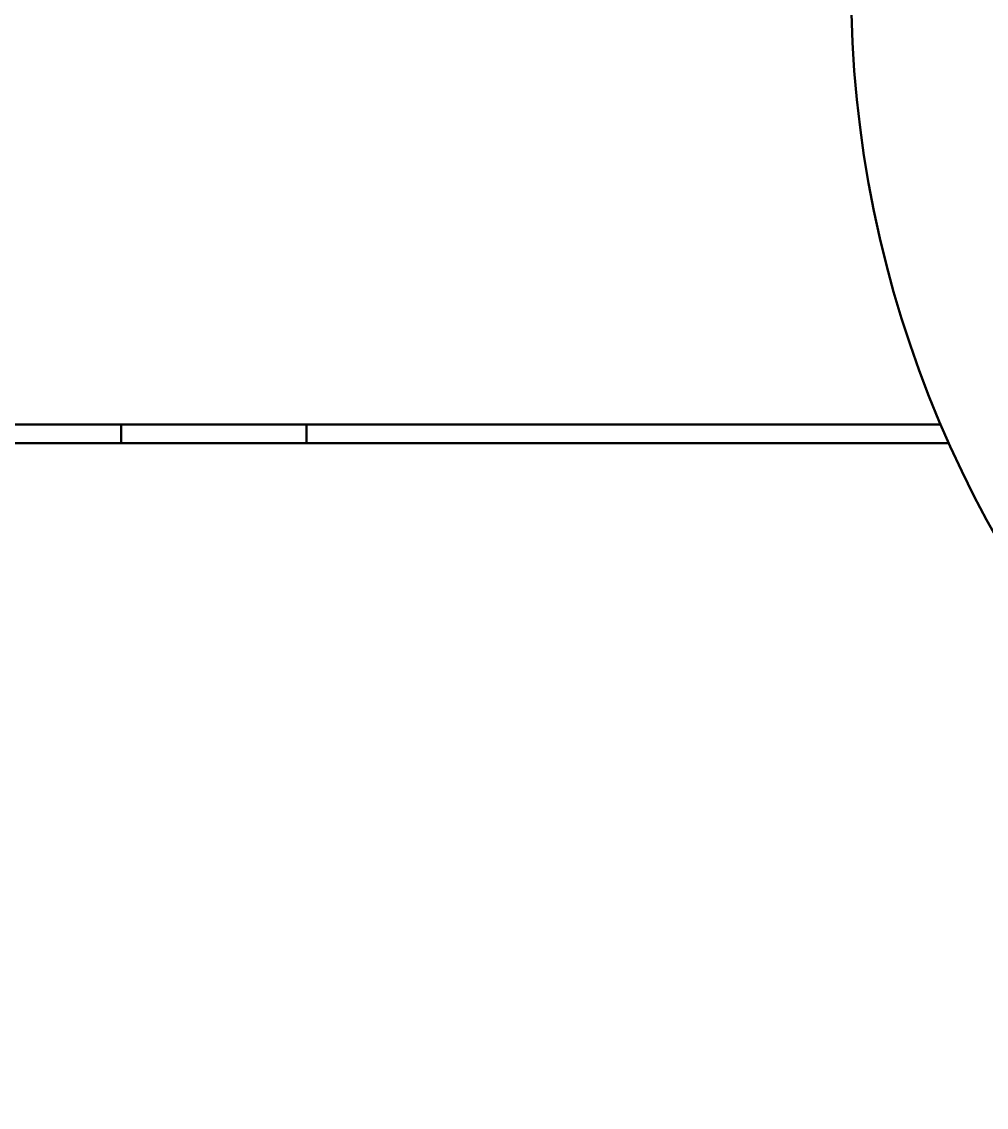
# Model space of a CAD drawing. Header units: millimetres. Extents: x 1510 to 10524, y 7125 to 13164.
# Drawn here: x 5037 to 5089.1, y 10989.8 to 11048.4 of the extents above; entities that cross this region are included whole.
import ezdxf

# ---------------------------------------------------------------- set-up
doc = ezdxf.new("R2010")
doc.units = ezdxf.units.MM
doc.header["$LTSCALE"] = 4
doc.layers.add('Visible (ISO)', color=7, linetype='Continuous', lineweight=50)

msp = doc.modelspace()

# ---------------------------------------------------------------- linework, layer by layer
at = {"layer": 'Visible (ISO)'}
for p, q in [((5086.655, 11026.631), (4934.407, 11026.631)), ((5042.407, 11026.631), (5042.407, 11025.631)), ((5052.407, 11026.631), (5052.407, 11025.631)), ((4934.407, 11025.631), (5087.092, 11025.631))]:
    msp.add_line(p, q, dxfattribs=at)
msp.add_circle((5142.407, 11050.381), 60.6, dxfattribs=at)

doc.saveas('drawing.dxf')
